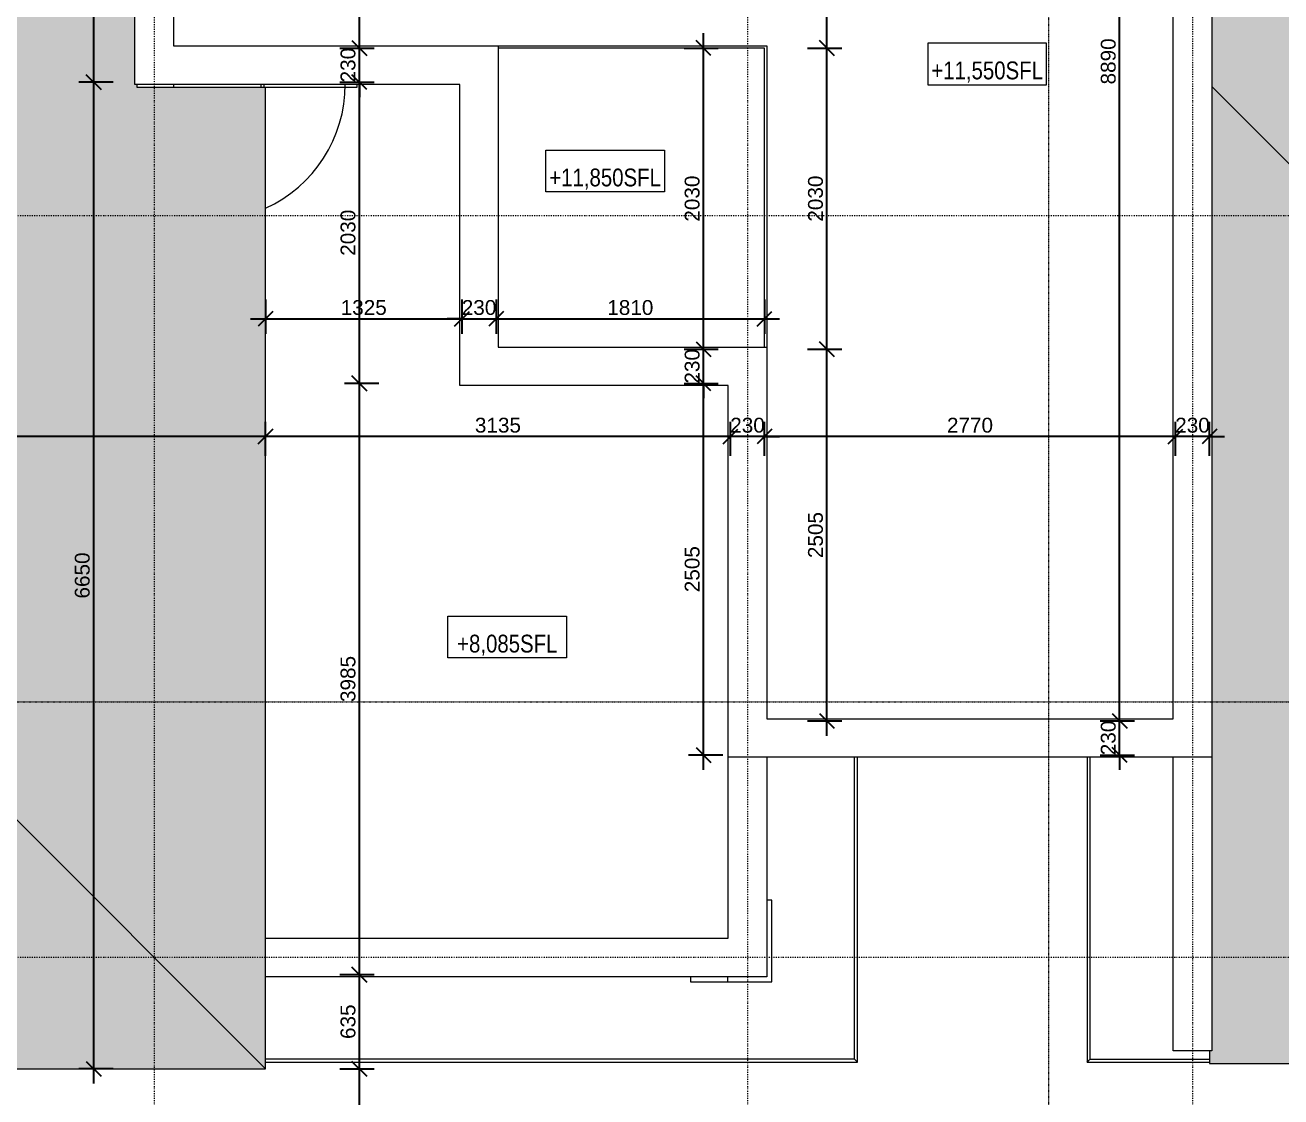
# Model space of a CAD drawing. Header units: millimetres. Extents: x -21051 to 202668, y -15646 to 13691.
# Drawn here: x 185736 to 194202, y -8845 to -1621 of the extents above; entities that cross this region are included whole.
import ezdxf

# ---------------------------------------------------------------- set-up
doc = ezdxf.new("R2010")
doc.units = ezdxf.units.MM
doc.linetypes.add('Dash dot', pattern=[15.875, 6.35, -4.7625, 0, -4.7625])
doc.linetypes.add('TD_Level Line', pattern=[8, 4, -2, 0, -2])
for name, color, linetype, lineweight in [('A-ANNO-DIMS', 211, 'Continuous', 9), ('A-DETL-MBND', 5, 'Continuous', 5), ('A-FLOR', 192, 'Continuous', 5), ('A-ROOF', 132, 'Continuous', 5), ('A-ROOF-PATT', 132, 'Continuous', 5), ('A-WALL', 113, 'Continuous', 5), ('G-ANNO-DIMS', 111, 'Continuous', 9), ('G-ANNO-SYMB', 111, 'Continuous', 9), ('Q-CASE', 31, 'Continuous', 5), ('S-GRID', 1, 'Continuous', 9)]:
    doc.layers.add(name, color=color, linetype=linetype, lineweight=lineweight)
doc.layers.get('0').off()
doc.styles.add('Arial Narrow', font='ARIALN.TTF', dxfattribs={"height": 150})
doc.styles.add('Arial_3', font='arial.ttf', dxfattribs={"height": 100})
doc.dimstyles.new('Arial_1_0', dxfattribs={"dimscale": 304.8, "dimtxt": 102.02594, "dimasz": 0.328084, "dimexe": 0.328084, "dimexo": 0.0625, "dimgap": 0.082021, "dimtad": 1, "dimdec": 0, "dimzin": 0, "dimdsep": 46, "dimtxsty": 'Arial_3', "dimblk1": 'OBLIQUE', "dimblk2": 'OBLIQUE', "dimsah": 1, "dimcen": 0.09, "dimdle": 0.328084, "dimazin": 0, "dimtfac": 1, "dimtdec": 4, "dimtix": 1, "dimtmove": 0, "dimatfit": 3, "dimfxl": 0.492126, "dimfxlon": 1, "dimtvp": 1, "dimtolj": 1, "dimtzin": 0, "dimarcsym": 2})

# ---------------------------------------------------------------- blocks, each defined once
blk = doc.blocks.new('PARAPET2 - PARAPET-961967-03_Roof Level')
at = {"layer": 'Q-CASE'}
for p, q in [((-3044.3, 4143.2), (-3064.3, 4142.5)), ((-3044.9, 3551.4), (-3024.9, 3552.1)), ((-3044.2, 3532.3), (-3024.3, 3532.9))]:
    blk.add_line(p, q, dxfattribs=at)
blk = doc.blocks.new('PARAPET4 - PARAPET-973503-03_Roof Level')
at = {"layer": 'A-DETL-MBND'}
for p, q in [((-9609.8, 3307), (-9478.7, -681.4)), ((-9460.2, -661.7), (-9590.7, 3307.6)), ((-9478.7, -681.4), (-7425.4, -613.9)), ((-9460.2, -661.7), (-7426, -594.8)), ((-7374.5, -2161.9), (-9427.8, -2229.4)), ((-7373.8, -2181.1), (-9408, -2247.9)), ((-9427.8, -2229.4), (-9400.6, -3054.6)), ((-9408, -2247.9), (-9381.5, -3053.9))]:
    blk.add_line(p, q, dxfattribs=at)
for points in [[(-9478.4, -681.2), (-9478.8, -681.5), (-9478.8, -681.5), (-9477.7, -680.4), (-9476.3, -678.9), (-9474.5, -677), (-9472.8, -675.2), (-9471.6, -673.9), (-9470, -672.1), (-9467.8, -669.8), (-9464.6, -666.5), (-9462, -663.7), (-9460.2, -661.7)], [(-9427.5, -2229.7), (-9427.9, -2229.3), (-9427.9, -2229.3), (-9426.8, -2230.4), (-9425.2, -2231.8), (-9423.3, -2233.6), (-9421.5, -2235.3), (-9420.2, -2236.5), (-9418.5, -2238.1), (-9416.1, -2240.3), (-9412.8, -2243.5), (-9410, -2246.1), (-9408, -2247.9)]]:
    blk.add_open_spline(points, degree=3, knots=[0.4444444, 0.4444444, 0.4444444, 0.4444444, 0.5555556, 0.6111111, 0.6666667, 0.75, 0.7708333, 0.7916667, 0.8333333, 0.875, 0.9166667, 1, 1, 1, 1], dxfattribs=at)
blk = doc.blocks.new('Doors_IntSgl - 1000x2700mm-906797-03_Roof Level')
at = {"layer": 'A-DETL-MBND'}
for p, q in [((-535, 150), (80, 150)), ((-535, 130), (-535, 150))]:
    blk.add_line(p, q, dxfattribs=at)
blk.add_arc((458, 130), 916, 114.41663, 180, dxfattribs=at)
blk = doc.blocks.new('brick facing edge - brick facing edge-1233025-03_Roof Level')
at = {"layer": 'A-DETL-MBND'}
for p, q in [((-8941.6, 462.4), (-8975.7, 461.3)), ((-8975.7, 461.3), (-8967.5, 211.4)), ((-8933.3, 212.6), (-8967.5, 211.4)), ((-8967.5, 211.4), (-8957.6, -88.4)), ((-8957.6, -88.4), (-8407.9, -70.3)), ((-8407.9, -70.3), (-8409.1, -35.4)), ((-12437.3, -6876.4), (-12737.1, -6886.3)), ((-12737.1, -6886.3), (-12719.1, -7436)), ((-12685.5, -6934.6), (-12435.7, -6926.4)), ((-12669.1, -7434.3), (-12685.5, -6934.6)), ((-12187.4, -6868.2), (-12437.3, -6876.4)), ((-12435.7, -6926.4), (-12437.3, -6876.4)), ((-12435.7, -6926.4), (-12185.8, -6918.2)), ((-12185.8, -6918.2), (-12187.4, -6868.2)), ((-12719.1, -7436), (-12669.1, -7434.3))]:
    blk.add_line(p, q, dxfattribs=at)
blk = doc.blocks.new('Spot Elevations - _-1243852-03_Roof Level')
at = {"layer": 'G-ANNO-DIMS'}
for p, q in [((-4, 0), (-4, 2.8125)), ((-4, 2.8125), (4, 2.8125)), ((4, 2.8125), (4, 0)), ((4, 0), (-4, 0))]:
    blk.add_line(p, q, dxfattribs=at)
blk = doc.blocks.new('_Oblique')
at = {"color": 0, "linetype": 'ByBlock', "lineweight": -2}
blk.add_line((-0.5, -0.5), (0.5, 0.5), dxfattribs=at)
blk = doc.blocks.new('*D1653')
at = {"layer": 'A-ANNO-DIMS', "color": 0, "lineweight": -2, "transparency": 16777216}
for p, q in [((187989, -12721), (187989, -8556)), ((187858, -8656), (188089, -8656)), ((187858, -12621), (188089, -12621))]:
    blk.add_line(p, q, dxfattribs=at)
at = {"layer": 'Defpoints', "color": 0, "transparency": 16777216}
for p in [(187839, -8656), (187989, -8656), (187839, -12621)]:
    blk.add_point(p, dxfattribs=at)
at = {"layer": 'A-ANNO-DIMS', "color": 0, "lineweight": -2, "transparency": 16777216, "xscale": 100, "yscale": 100, "zscale": 100}
for p, rotation in [((187989, -8656), 90), ((187989, -12621), 270)]:
    blk.add_blockref('_Oblique', p, dxfattribs=dict(at, rotation=rotation))
at = {"layer": 'A-ANNO-DIMS', "color": 0, "transparency": 16777216, "insert": (187912.9, -10638.5), "char_height": 100, "width": 369.177, "attachment_point": 5, "rotation": 90, "style": 'Arial_3'}
blk.add_mtext('\\A1;3965', dxfattribs=at)
blk = doc.blocks.new('*D1654')
at = {"layer": 'A-ANNO-DIMS', "color": 0, "lineweight": -2, "transparency": 16777216}
for p, q in [((187989, -8756), (187989, -7921)), ((187858, -8021), (188089, -8021)), ((187858, -8656), (188089, -8656))]:
    blk.add_line(p, q, dxfattribs=at)
at = {"layer": 'Defpoints', "color": 0, "transparency": 16777216}
for p in [(187839, -8021), (187989, -8021), (187839, -8656)]:
    blk.add_point(p, dxfattribs=at)
at = {"layer": 'A-ANNO-DIMS', "color": 0, "lineweight": -2, "transparency": 16777216, "xscale": 100, "yscale": 100, "zscale": 100}
for p, rotation in [((187989, -8021), 90), ((187989, -8656), 270)]:
    blk.add_blockref('_Oblique', p, dxfattribs=dict(at, rotation=rotation))
at = {"layer": 'A-ANNO-DIMS', "color": 0, "transparency": 16777216, "insert": (187912.9, -8338.5), "char_height": 100, "width": 276.883, "attachment_point": 5, "rotation": 90, "style": 'Arial_3'}
blk.add_mtext('\\A1;635', dxfattribs=at)
blk = doc.blocks.new('*D1655')
at = {"layer": 'A-ANNO-DIMS', "color": 0, "lineweight": -2, "transparency": 16777216}
for p, q in [((187989, -8121), (187989, -3936)), ((188119.9, -4036), (187889, -4036)), ((187858, -8021), (188089, -8021))]:
    blk.add_line(p, q, dxfattribs=at)
at = {"layer": 'Defpoints', "color": 0, "transparency": 16777216}
for p in [(187989, -4036), (188139, -4036), (187839, -8021)]:
    blk.add_point(p, dxfattribs=at)
at = {"layer": 'A-ANNO-DIMS', "color": 0, "lineweight": -2, "transparency": 16777216, "xscale": 100, "yscale": 100, "zscale": 100}
for p, rotation in [((187989, -4036), 90), ((187989, -8021), 270)]:
    blk.add_blockref('_Oblique', p, dxfattribs=dict(at, rotation=rotation))
at = {"layer": 'A-ANNO-DIMS', "color": 0, "transparency": 16777216, "insert": (187912.9, -6028.5), "char_height": 100, "width": 369.177, "attachment_point": 5, "rotation": 90, "style": 'Arial_3'}
blk.add_mtext('\\A1;3985', dxfattribs=at)
blk = doc.blocks.new('*D1656')
at = {"layer": 'A-ANNO-DIMS', "color": 0, "lineweight": -2, "transparency": 16777216}
for p, q in [((187989, -4136), (187989, -1906)), ((187858, -2006), (188089, -2006)), ((188119.9, -4036), (187889, -4036))]:
    blk.add_line(p, q, dxfattribs=at)
at = {"layer": 'Defpoints', "color": 0, "transparency": 16777216}
for p in [(187839, -2006), (187989, -2006), (188139, -4036)]:
    blk.add_point(p, dxfattribs=at)
at = {"layer": 'A-ANNO-DIMS', "color": 0, "lineweight": -2, "transparency": 16777216, "xscale": 100, "yscale": 100, "zscale": 100}
for p, rotation in [((187989, -2006), 90), ((187989, -4036), 270)]:
    blk.add_blockref('_Oblique', p, dxfattribs=dict(at, rotation=rotation))
at = {"layer": 'A-ANNO-DIMS', "color": 0, "transparency": 16777216, "insert": (187912.9, -3021), "char_height": 100, "width": 369.177, "attachment_point": 5, "rotation": 90, "style": 'Arial_3'}
blk.add_mtext('\\A1;2030', dxfattribs=at)
blk = doc.blocks.new('*D1657')
at = {"layer": 'A-ANNO-DIMS', "color": 0, "lineweight": -2, "transparency": 16777216}
for p, q in [((187989, -1776), (187989, -1676)), ((187858, -1776), (188089, -1776)), ((187989, -2006), (187989, -1776)), ((187858, -2006), (188089, -2006)), ((187989, -2006), (187989, -2106))]:
    blk.add_line(p, q, dxfattribs=at)
at = {"layer": 'Defpoints', "color": 0, "transparency": 16777216}
for p in [(187839, -1776), (187989, -1776), (187839, -2006)]:
    blk.add_point(p, dxfattribs=at)
at = {"layer": 'A-ANNO-DIMS', "color": 0, "lineweight": -2, "transparency": 16777216, "xscale": 100, "yscale": 100, "zscale": 100}
for p, rotation in [((187989, -1776), 270), ((187989, -2006), 90)]:
    blk.add_blockref('_Oblique', p, dxfattribs=dict(at, rotation=rotation))
at = {"layer": 'A-ANNO-DIMS', "color": 0, "transparency": 16777216, "insert": (187912.9, -1891), "char_height": 100, "width": 276.883, "attachment_point": 5, "rotation": 90, "style": 'Arial_3'}
blk.add_mtext('\\A1;230', dxfattribs=at)
blk = doc.blocks.new('*D1658')
at = {"layer": 'A-ANNO-DIMS', "color": 0, "lineweight": -2, "transparency": 16777216}
for p, q in [((187989, -1876), (187989, 2679)), ((187858, 2579), (188089, 2579)), ((187858, -1776), (188089, -1776))]:
    blk.add_line(p, q, dxfattribs=at)
at = {"layer": 'Defpoints', "color": 0, "transparency": 16777216}
for p in [(187839, 2579), (187989, 2579), (187839, -1776)]:
    blk.add_point(p, dxfattribs=at)
at = {"layer": 'A-ANNO-DIMS', "color": 0, "lineweight": -2, "transparency": 16777216, "xscale": 100, "yscale": 100, "zscale": 100}
for p, rotation in [((187989, 2579), 90), ((187989, -1776), 270)]:
    blk.add_blockref('_Oblique', p, dxfattribs=dict(at, rotation=rotation))
at = {"layer": 'A-ANNO-DIMS', "color": 0, "transparency": 16777216, "insert": (187912.9, 401.5), "char_height": 100, "width": 369.177, "attachment_point": 5, "rotation": 90, "style": 'Arial_3'}
blk.add_mtext('\\A1;4355', dxfattribs=at)
blk = doc.blocks.new('*D1662')
at = {"layer": 'A-ANNO-DIMS', "color": 0, "lineweight": -2, "transparency": 16777216}
for p, q in [((186197.3, 2909), (186197.3, -2106)), ((186328.3, 2809), (186097.3, 2809)), ((186328.3, -2006), (186097.3, -2006))]:
    blk.add_line(p, q, dxfattribs=at)
at = {"layer": 'Defpoints', "color": 0, "transparency": 16777216}
for p in [(186347.3, 2809), (186197.3, -2006), (186347.3, -2006)]:
    blk.add_point(p, dxfattribs=at)
at = {"layer": 'A-ANNO-DIMS', "color": 0, "lineweight": -2, "transparency": 16777216, "xscale": 100, "yscale": 100, "zscale": 100}
for p, rotation in [((186197.3, 2809), 90), ((186197.3, -2006), 270)]:
    blk.add_blockref('_Oblique', p, dxfattribs=dict(at, rotation=rotation))
at = {"layer": 'A-ANNO-DIMS', "color": 0, "transparency": 16777216, "insert": (186121.3, 401.5), "char_height": 100, "width": 369.177, "attachment_point": 5, "rotation": 90, "style": 'Arial_3'}
blk.add_mtext('\\A1;4815', dxfattribs=at)
blk = doc.blocks.new('*D1602')
at = {"layer": 'A-ANNO-DIMS', "color": 0, "lineweight": -2, "transparency": 16777216}
for p, q in [((186197.3, -1906), (186197.3, -8756)), ((186328.3, -2006), (186097.3, -2006)), ((186328.3, -8656), (186097.3, -8656))]:
    blk.add_line(p, q, dxfattribs=at)
at = {"layer": 'Defpoints', "color": 0, "transparency": 16777216}
for p in [(186347.3, -2006), (186197.3, -8656), (186347.3, -8656)]:
    blk.add_point(p, dxfattribs=at)
at = {"layer": 'A-ANNO-DIMS', "color": 0, "lineweight": -2, "transparency": 16777216, "xscale": 100, "yscale": 100, "zscale": 100}
for p, rotation in [((186197.3, -2006), 90), ((186197.3, -8656), 270)]:
    blk.add_blockref('_Oblique', p, dxfattribs=dict(at, rotation=rotation))
at = {"layer": 'A-ANNO-DIMS', "color": 0, "transparency": 16777216, "insert": (186121.3, -5331), "char_height": 100, "width": 369.177, "attachment_point": 5, "rotation": 90, "style": 'Arial_3'}
blk.add_mtext('\\A1;6650', dxfattribs=at)
blk = doc.blocks.new('*D1611')
at = {"layer": 'A-ANNO-DIMS', "color": 0, "lineweight": -2, "transparency": 16777216}
for p, q in [((193114.6, -6311), (193114.6, -6211)), ((192983.6, -6311), (193214.6, -6311)), ((193114.6, -6541), (193114.6, -6311)), ((192983.6, -6541), (193214.6, -6541)), ((193114.6, -6541), (193114.6, -6641))]:
    blk.add_line(p, q, dxfattribs=at)
at = {"layer": 'Defpoints', "color": 0, "transparency": 16777216}
for p in [(192964.6, -6311), (193114.6, -6311), (192964.6, -6541)]:
    blk.add_point(p, dxfattribs=at)
at = {"layer": 'A-ANNO-DIMS', "color": 0, "lineweight": -2, "transparency": 16777216, "xscale": 100, "yscale": 100, "zscale": 100}
for p, rotation in [((193114.6, -6311), 270), ((193114.6, -6541), 90)]:
    blk.add_blockref('_Oblique', p, dxfattribs=dict(at, rotation=rotation))
at = {"layer": 'A-ANNO-DIMS', "color": 0, "transparency": 16777216, "insert": (193038.5, -6426), "char_height": 100, "width": 276.883, "attachment_point": 5, "rotation": 90, "style": 'Arial_3'}
blk.add_mtext('\\A1;230', dxfattribs=at)
blk = doc.blocks.new('*D1612')
at = {"layer": 'A-ANNO-DIMS', "color": 0, "lineweight": -2, "transparency": 16777216}
for p, q in [((193114.6, -6411), (193114.6, 2679)), ((192983.6, 2579), (193214.6, 2579)), ((192983.6, -6311), (193214.6, -6311))]:
    blk.add_line(p, q, dxfattribs=at)
at = {"layer": 'Defpoints', "color": 0, "transparency": 16777216}
for p in [(192964.6, 2579), (193114.6, 2579), (192964.6, -6311)]:
    blk.add_point(p, dxfattribs=at)
at = {"layer": 'A-ANNO-DIMS', "color": 0, "lineweight": -2, "transparency": 16777216, "xscale": 100, "yscale": 100, "zscale": 100}
for p, rotation in [((193114.6, 2579), 90), ((193114.6, -6311), 270)]:
    blk.add_blockref('_Oblique', p, dxfattribs=dict(at, rotation=rotation))
at = {"layer": 'A-ANNO-DIMS', "color": 0, "transparency": 16777216, "insert": (193038.5, -1866), "char_height": 100, "width": 369.177, "attachment_point": 5, "rotation": 90, "style": 'Arial_3'}
blk.add_mtext('\\A1;8890', dxfattribs=at)
blk = doc.blocks.new('*D1614')
at = {"layer": 'A-ANNO-DIMS', "color": 0, "lineweight": -2, "transparency": 16777216}
for p, q in [((191140.8, -6411), (191140.8, -3706)), ((191009.8, -3806), (191240.8, -3806)), ((191009.8, -6311), (191240.8, -6311))]:
    blk.add_line(p, q, dxfattribs=at)
at = {"layer": 'Defpoints', "color": 0, "transparency": 16777216}
for p in [(190990.8, -3806), (191140.8, -3806), (190990.8, -6311)]:
    blk.add_point(p, dxfattribs=at)
at = {"layer": 'A-ANNO-DIMS', "color": 0, "lineweight": -2, "transparency": 16777216, "xscale": 100, "yscale": 100, "zscale": 100}
for p, rotation in [((191140.8, -3806), 90), ((191140.8, -6311), 270)]:
    blk.add_blockref('_Oblique', p, dxfattribs=dict(at, rotation=rotation))
at = {"layer": 'A-ANNO-DIMS', "color": 0, "transparency": 16777216, "insert": (191064.7, -5058.5), "char_height": 100, "width": 369.177, "attachment_point": 5, "rotation": 90, "style": 'Arial_3'}
blk.add_mtext('\\A1;2505', dxfattribs=at)
blk = doc.blocks.new('*D1615')
at = {"layer": 'A-ANNO-DIMS', "color": 0, "lineweight": -2, "transparency": 16777216}
for p, q in [((191140.8, -3906), (191140.8, -1676)), ((191009.8, -1776), (191240.8, -1776)), ((191009.8, -3806), (191240.8, -3806))]:
    blk.add_line(p, q, dxfattribs=at)
at = {"layer": 'Defpoints', "color": 0, "transparency": 16777216}
for p in [(190990.8, -1776), (191140.8, -1776), (190990.8, -3806)]:
    blk.add_point(p, dxfattribs=at)
at = {"layer": 'A-ANNO-DIMS', "color": 0, "lineweight": -2, "transparency": 16777216, "xscale": 100, "yscale": 100, "zscale": 100}
for p, rotation in [((191140.8, -1776), 90), ((191140.8, -3806), 270)]:
    blk.add_blockref('_Oblique', p, dxfattribs=dict(at, rotation=rotation))
at = {"layer": 'A-ANNO-DIMS', "color": 0, "transparency": 16777216, "insert": (191064.7, -2791), "char_height": 100, "width": 369.177, "attachment_point": 5, "rotation": 90, "style": 'Arial_3'}
blk.add_mtext('\\A1;2030', dxfattribs=at)
blk = doc.blocks.new('*D1616')
at = {"layer": 'A-ANNO-DIMS', "color": 0, "lineweight": -2, "transparency": 16777216}
for p, q in [((191140.8, -1876), (191140.8, 2679)), ((191009.8, 2579), (191240.8, 2579)), ((191009.8, -1776), (191240.8, -1776))]:
    blk.add_line(p, q, dxfattribs=at)
at = {"layer": 'Defpoints', "color": 0, "transparency": 16777216}
for p in [(190990.8, 2579), (191140.8, 2579), (190990.8, -1776)]:
    blk.add_point(p, dxfattribs=at)
at = {"layer": 'A-ANNO-DIMS', "color": 0, "lineweight": -2, "transparency": 16777216, "xscale": 100, "yscale": 100, "zscale": 100}
for p, rotation in [((191140.8, 2579), 90), ((191140.8, -1776), 270)]:
    blk.add_blockref('_Oblique', p, dxfattribs=dict(at, rotation=rotation))
at = {"layer": 'A-ANNO-DIMS', "color": 0, "transparency": 16777216, "insert": (191064.7, 401.5), "char_height": 100, "width": 369.177, "attachment_point": 5, "rotation": 90, "style": 'Arial_3'}
blk.add_mtext('\\A1;4355', dxfattribs=at)
blk = doc.blocks.new('*D1617')
at = {"layer": 'A-ANNO-DIMS', "color": 0, "lineweight": -2, "transparency": 16777216}
for p, q in [((190309.2, -6641), (190309.2, -3936)), ((190178.3, -4036), (190409.2, -4036)), ((190440.2, -6541), (190209.2, -6541))]:
    blk.add_line(p, q, dxfattribs=at)
at = {"layer": 'Defpoints', "color": 0, "transparency": 16777216}
for p in [(190159.2, -4036), (190309.2, -4036), (190459.2, -6541)]:
    blk.add_point(p, dxfattribs=at)
at = {"layer": 'A-ANNO-DIMS', "color": 0, "lineweight": -2, "transparency": 16777216, "xscale": 100, "yscale": 100, "zscale": 100}
for p, rotation in [((190309.2, -4036), 90), ((190309.2, -6541), 270)]:
    blk.add_blockref('_Oblique', p, dxfattribs=dict(at, rotation=rotation))
at = {"layer": 'A-ANNO-DIMS', "color": 0, "transparency": 16777216, "insert": (190233.2, -5288.5), "char_height": 100, "width": 369.177, "attachment_point": 5, "rotation": 90, "style": 'Arial_3'}
blk.add_mtext('\\A1;2505', dxfattribs=at)
blk = doc.blocks.new('*D1618')
at = {"layer": 'A-ANNO-DIMS', "color": 0, "lineweight": -2, "transparency": 16777216}
for p, q in [((190309.2, -3806), (190309.2, -3706)), ((190178.3, -3806), (190409.2, -3806)), ((190309.2, -4036), (190309.2, -3806)), ((190178.3, -4036), (190409.2, -4036)), ((190309.2, -4036), (190309.2, -4136))]:
    blk.add_line(p, q, dxfattribs=at)
at = {"layer": 'Defpoints', "color": 0, "transparency": 16777216}
for p in [(190159.2, -3806), (190309.2, -3806), (190159.2, -4036)]:
    blk.add_point(p, dxfattribs=at)
at = {"layer": 'A-ANNO-DIMS', "color": 0, "lineweight": -2, "transparency": 16777216, "xscale": 100, "yscale": 100, "zscale": 100}
for p, rotation in [((190309.2, -3806), 270), ((190309.2, -4036), 90)]:
    blk.add_blockref('_Oblique', p, dxfattribs=dict(at, rotation=rotation))
at = {"layer": 'A-ANNO-DIMS', "color": 0, "transparency": 16777216, "insert": (190233.1, -3921), "char_height": 100, "width": 276.883, "attachment_point": 5, "rotation": 90, "style": 'Arial_3'}
blk.add_mtext('\\A1;230', dxfattribs=at)
blk = doc.blocks.new('*D1619')
at = {"layer": 'A-ANNO-DIMS', "color": 0, "lineweight": -2, "transparency": 16777216}
for p, q in [((190309.2, -3906), (190309.2, -1676)), ((190178.3, -1776), (190409.2, -1776)), ((190178.3, -3806), (190409.2, -3806))]:
    blk.add_line(p, q, dxfattribs=at)
at = {"layer": 'Defpoints', "color": 0, "transparency": 16777216}
for p in [(190159.2, -1776), (190309.2, -1776), (190159.2, -3806)]:
    blk.add_point(p, dxfattribs=at)
at = {"layer": 'A-ANNO-DIMS', "color": 0, "lineweight": -2, "transparency": 16777216, "xscale": 100, "yscale": 100, "zscale": 100}
for p, rotation in [((190309.2, -1776), 90), ((190309.2, -3806), 270)]:
    blk.add_blockref('_Oblique', p, dxfattribs=dict(at, rotation=rotation))
at = {"layer": 'A-ANNO-DIMS', "color": 0, "transparency": 16777216, "insert": (190233.1, -2791), "char_height": 100, "width": 369.177, "attachment_point": 5, "rotation": 90, "style": 'Arial_3'}
blk.add_mtext('\\A1;2030', dxfattribs=at)
blk = doc.blocks.new('*D1620')
at = {"layer": 'A-ANNO-DIMS', "color": 0, "lineweight": -2, "transparency": 16777216}
for p, q in [((187355.9, -3470.5), (187355.9, -3701.4)), ((188680.9, -3470.5), (188680.9, -3701.4)), ((187255.9, -3601.4), (188780.9, -3601.4))]:
    blk.add_line(p, q, dxfattribs=at)
at = {"layer": 'Defpoints', "color": 0, "transparency": 16777216}
for p in [(187355.9, -3451.4), (188680.9, -3451.4), (188680.9, -3601.4)]:
    blk.add_point(p, dxfattribs=at)
at = {"layer": 'A-ANNO-DIMS', "color": 0, "lineweight": -2, "transparency": 16777216, "xscale": 100, "yscale": 100, "zscale": 100, "rotation": 180}
blk.add_blockref('_Oblique', (187355.9, -3601.4), dxfattribs=at)
at = {"layer": 'A-ANNO-DIMS', "color": 0, "lineweight": -2, "transparency": 16777216, "xscale": 100, "yscale": 100, "zscale": 100}
blk.add_blockref('_Oblique', (188680.9, -3601.4), dxfattribs=at)
at = {"layer": 'A-ANNO-DIMS', "color": 0, "transparency": 16777216, "insert": (188018.4, -3525.3), "char_height": 100, "width": 369.177, "attachment_point": 5, "style": 'Arial_3'}
blk.add_mtext('\\A1;1325', dxfattribs=at)
blk = doc.blocks.new('*D1621')
at = {"layer": 'A-ANNO-DIMS', "color": 0, "lineweight": -2, "transparency": 16777216}
for p, q in [((188680.9, -3470.5), (188680.9, -3701.4)), ((188910.9, -3470.5), (188910.9, -3701.4)), ((188680.9, -3601.4), (188580.9, -3601.4)), ((188680.9, -3601.4), (188910.9, -3601.4)), ((188910.9, -3601.4), (189010.9, -3601.4))]:
    blk.add_line(p, q, dxfattribs=at)
at = {"layer": 'Defpoints', "color": 0, "transparency": 16777216}
for p in [(188680.9, -3451.4), (188910.9, -3451.4), (188910.9, -3601.4)]:
    blk.add_point(p, dxfattribs=at)
at = {"layer": 'A-ANNO-DIMS', "color": 0, "lineweight": -2, "transparency": 16777216, "xscale": 100, "yscale": 100, "zscale": 100}
blk.add_blockref('_Oblique', (188680.9, -3601.4), dxfattribs=at)
at = {"layer": 'A-ANNO-DIMS', "color": 0, "lineweight": -2, "transparency": 16777216, "xscale": 100, "yscale": 100, "zscale": 100, "rotation": 180}
blk.add_blockref('_Oblique', (188910.9, -3601.4), dxfattribs=at)
at = {"layer": 'A-ANNO-DIMS', "color": 0, "transparency": 16777216, "insert": (188795.9, -3525.3), "char_height": 100, "width": 276.883, "attachment_point": 5, "style": 'Arial_3'}
blk.add_mtext('\\A1;230', dxfattribs=at)
blk = doc.blocks.new('*D1622')
at = {"layer": 'A-ANNO-DIMS', "color": 0, "lineweight": -2, "transparency": 16777216}
for p, q in [((188910.9, -3470.5), (188910.9, -3701.4)), ((190720.9, -3470.5), (190720.9, -3701.4)), ((188810.9, -3601.4), (190820.9, -3601.4))]:
    blk.add_line(p, q, dxfattribs=at)
at = {"layer": 'Defpoints', "color": 0, "transparency": 16777216}
for p in [(188910.9, -3451.4), (190720.9, -3451.4), (190720.9, -3601.4)]:
    blk.add_point(p, dxfattribs=at)
at = {"layer": 'A-ANNO-DIMS', "color": 0, "lineweight": -2, "transparency": 16777216, "xscale": 100, "yscale": 100, "zscale": 100, "rotation": 180}
blk.add_blockref('_Oblique', (188910.9, -3601.4), dxfattribs=at)
at = {"layer": 'A-ANNO-DIMS', "color": 0, "lineweight": -2, "transparency": 16777216, "xscale": 100, "yscale": 100, "zscale": 100}
blk.add_blockref('_Oblique', (190720.9, -3601.4), dxfattribs=at)
at = {"layer": 'A-ANNO-DIMS', "color": 0, "transparency": 16777216, "insert": (189815.9, -3525.4), "char_height": 100, "width": 369.177, "attachment_point": 5, "style": 'Arial_3'}
blk.add_mtext('\\A1;1810', dxfattribs=at)
blk = doc.blocks.new('*D1623')
at = {"layer": 'A-ANNO-DIMS', "color": 0, "lineweight": -2, "transparency": 16777216}
for p, q in [((193490.9, -4525.5), (193490.9, -4294.6)), ((193720.9, -4525.5), (193720.9, -4294.6)), ((193490.9, -4394.6), (193390.9, -4394.6)), ((193720.9, -4394.6), (193490.9, -4394.6)), ((193720.9, -4394.6), (193820.9, -4394.6))]:
    blk.add_line(p, q, dxfattribs=at)
at = {"layer": 'Defpoints', "color": 0, "transparency": 16777216}
for p in [(193490.9, -4394.6), (193490.9, -4544.6), (193720.9, -4544.6)]:
    blk.add_point(p, dxfattribs=at)
at = {"layer": 'A-ANNO-DIMS', "color": 0, "lineweight": -2, "transparency": 16777216, "xscale": 100, "yscale": 100, "zscale": 100}
blk.add_blockref('_Oblique', (193490.9, -4394.6), dxfattribs=at)
at = {"layer": 'A-ANNO-DIMS', "color": 0, "lineweight": -2, "transparency": 16777216, "xscale": 100, "yscale": 100, "zscale": 100, "rotation": 180}
blk.add_blockref('_Oblique', (193720.9, -4394.6), dxfattribs=at)
at = {"layer": 'A-ANNO-DIMS', "color": 0, "transparency": 16777216, "insert": (193605.9, -4318.5), "char_height": 100, "width": 276.883, "attachment_point": 5, "style": 'Arial_3'}
blk.add_mtext('\\A1;230', dxfattribs=at)
blk = doc.blocks.new('*D1624')
at = {"layer": 'A-ANNO-DIMS', "color": 0, "lineweight": -2, "transparency": 16777216}
for p, q in [((190720.9, -4525.5), (190720.9, -4294.6)), ((193490.9, -4525.5), (193490.9, -4294.6)), ((193590.9, -4394.6), (190620.9, -4394.6))]:
    blk.add_line(p, q, dxfattribs=at)
at = {"layer": 'Defpoints', "color": 0, "transparency": 16777216}
for p in [(190720.9, -4394.6), (190720.9, -4544.6), (193490.9, -4544.6)]:
    blk.add_point(p, dxfattribs=at)
at = {"layer": 'A-ANNO-DIMS', "color": 0, "lineweight": -2, "transparency": 16777216, "xscale": 100, "yscale": 100, "zscale": 100, "rotation": 180}
blk.add_blockref('_Oblique', (190720.9, -4394.6), dxfattribs=at)
at = {"layer": 'A-ANNO-DIMS', "color": 0, "lineweight": -2, "transparency": 16777216, "xscale": 100, "yscale": 100, "zscale": 100}
blk.add_blockref('_Oblique', (193490.9, -4394.6), dxfattribs=at)
at = {"layer": 'A-ANNO-DIMS', "color": 0, "transparency": 16777216, "insert": (192105.9, -4318.5), "char_height": 100, "width": 369.177, "attachment_point": 5, "style": 'Arial_3'}
blk.add_mtext('\\A1;2770', dxfattribs=at)
blk = doc.blocks.new('*D1625')
at = {"layer": 'A-ANNO-DIMS', "color": 0, "lineweight": -2, "transparency": 16777216}
for p, q in [((190490.9, -4525.5), (190490.9, -4294.6)), ((190720.9, -4525.5), (190720.9, -4294.6)), ((190490.9, -4394.6), (190390.9, -4394.6)), ((190720.9, -4394.6), (190490.9, -4394.6)), ((190720.9, -4394.6), (190820.9, -4394.6))]:
    blk.add_line(p, q, dxfattribs=at)
at = {"layer": 'Defpoints', "color": 0, "transparency": 16777216}
for p in [(190490.9, -4394.6), (190490.9, -4544.6), (190720.9, -4544.6)]:
    blk.add_point(p, dxfattribs=at)
at = {"layer": 'A-ANNO-DIMS', "color": 0, "lineweight": -2, "transparency": 16777216, "xscale": 100, "yscale": 100, "zscale": 100}
blk.add_blockref('_Oblique', (190490.9, -4394.6), dxfattribs=at)
at = {"layer": 'A-ANNO-DIMS', "color": 0, "lineweight": -2, "transparency": 16777216, "xscale": 100, "yscale": 100, "zscale": 100, "rotation": 180}
blk.add_blockref('_Oblique', (190720.9, -4394.6), dxfattribs=at)
at = {"layer": 'A-ANNO-DIMS', "color": 0, "transparency": 16777216, "insert": (190605.9, -4318.5), "char_height": 100, "width": 276.883, "attachment_point": 5, "style": 'Arial_3'}
blk.add_mtext('\\A1;230', dxfattribs=at)
blk = doc.blocks.new('*D1626')
at = {"layer": 'A-ANNO-DIMS', "color": 0, "lineweight": -2, "transparency": 16777216}
for p, q in [((187355.9, -4525.5), (187355.9, -4294.6)), ((190490.9, -4525.5), (190490.9, -4294.6)), ((190590.9, -4394.6), (187255.9, -4394.6))]:
    blk.add_line(p, q, dxfattribs=at)
at = {"layer": 'Defpoints', "color": 0, "transparency": 16777216}
for p in [(187355.9, -4394.6), (187355.9, -4544.6), (190490.9, -4544.6)]:
    blk.add_point(p, dxfattribs=at)
at = {"layer": 'A-ANNO-DIMS', "color": 0, "lineweight": -2, "transparency": 16777216, "xscale": 100, "yscale": 100, "zscale": 100, "rotation": 180}
blk.add_blockref('_Oblique', (187355.9, -4394.6), dxfattribs=at)
at = {"layer": 'A-ANNO-DIMS', "color": 0, "lineweight": -2, "transparency": 16777216, "xscale": 100, "yscale": 100, "zscale": 100}
blk.add_blockref('_Oblique', (190490.9, -4394.6), dxfattribs=at)
at = {"layer": 'A-ANNO-DIMS', "color": 0, "transparency": 16777216, "insert": (188923.4, -4318.5), "char_height": 100, "width": 369.177, "attachment_point": 5, "style": 'Arial_3'}
blk.add_mtext('\\A1;3135', dxfattribs=at)
blk = doc.blocks.new('*D1627')
at = {"layer": 'A-ANNO-DIMS', "color": 0, "lineweight": -2, "transparency": 16777216}
for p, q in [((177755.9, -4525.5), (177755.9, -4294.6)), ((187355.9, -4525.5), (187355.9, -4294.6)), ((187455.9, -4394.6), (177655.9, -4394.6))]:
    blk.add_line(p, q, dxfattribs=at)
at = {"layer": 'Defpoints', "color": 0, "transparency": 16777216}
for p in [(177755.9, -4394.6), (177755.9, -4544.6), (187355.9, -4544.6)]:
    blk.add_point(p, dxfattribs=at)
at = {"layer": 'A-ANNO-DIMS', "color": 0, "lineweight": -2, "transparency": 16777216, "xscale": 100, "yscale": 100, "zscale": 100, "rotation": 180}
blk.add_blockref('_Oblique', (177755.9, -4394.6), dxfattribs=at)
at = {"layer": 'A-ANNO-DIMS', "color": 0, "lineweight": -2, "transparency": 16777216, "xscale": 100, "yscale": 100, "zscale": 100}
blk.add_blockref('_Oblique', (187355.9, -4394.6), dxfattribs=at)
at = {"layer": 'A-ANNO-DIMS', "color": 0, "transparency": 16777216, "insert": (182555.9, -4318.5), "char_height": 100, "width": 369.177, "attachment_point": 5, "style": 'Arial_3'}
blk.add_mtext('\\A1;9600', dxfattribs=at)

msp = doc.modelspace()

# ---------------------------------------------------------------- hatches: boundary and pattern name
at = {"layer": 'A-DETL-MBND'}
h = msp.add_hatch(dxfattribs=at)
h.set_pattern_fill('FP_2', color=256, style=0, pattern_type=2)
h.set_pattern_definition([(5.321, (192188.4063, 1002.409), (-1422.777465, -126.991261), [109.552, -2629.24]), (270, (192297.49, 1012.57), (118.565, -127), [10.16, -116.84]), (90, (192306.97, 885.57), (-118.565, 127), [35.56, -91.44]), (180, (192306.97, 921.13), (-118.565, -127), [11.856, -106.708]), (0, (192295.12, 1002.41), (118.565, 127), [11.856, -106.708]), (90, (192306.97, 1002.41), (-118.565, 127), [10.16, -116.84]), (90, (192297.49, 885.57), (-118.565, 127), [25.4, -101.6]), (174.679, (192297.4863, 910.969), (-1422.777465, 126.991261), [109.552, -2629.24]), (140.782, (192291.5583, 910.969), (2015.6072356, -1650.990985), [32.138, -3181.648]), (107.286, (192266.66, 931.29), (-118.566, 253.99939), [31.922, -367.1]), (72.714, (192257.174, 961.77), (-118.566, -253.99939), [31.922, -367.1]), (39.218, (192266.6593, 992.249), (2015.6072356, 1650.990985), [32.138, -3181.648]), (108.981, (192274.959, 937.639), (474.2663295, -1396.9973541), [25.517, -2526.225]), (71.019, (192266.659, 961.769), (474.2663295, 1396.9973541), [25.517, -2526.225]), (39.321, (192274.959, 985.899), (1541.347746, 1269.9923843), [26.055, -2579.41]), (140.679, (192295.115, 921.129), (1541.347746, -1269.9923843), [26.055, -2579.41])])
h.paths.add_polyline_path([(200320.9, -8621), (200320.9, 7809), (193735.9, 1224), (193735.9, -2036), (200195.5, -8495.5)])
h = msp.add_hatch(dxfattribs=at)
h.set_pattern_fill('FP_3', color=256, style=0, pattern_type=2)
h.set_pattern_definition([(275.321, (191093.7423, -346.806), (-126.991261, 1422.777465), [109.552, -2629.24]), (180, (191103.9, -455.89), (-127, -118.565), [10.16, -116.84]), (0, (190976.9, -465.37), (127, 118.565), [35.56, -91.44]), (90, (191012.46, -465.37), (-127, 118.565), [11.856, -106.708]), (270, (191093.74, -453.51), (127, -118.565), [11.856, -106.708]), (0, (191093.74, -465.37), (127, 118.565), [10.16, -116.84]), (0, (190976.9, -455.89), (127, 118.565), [25.4, -101.6]), (84.679, (191002.3023, -455.885), (126.991261, 1422.777465), [109.552, -2629.24]), (50.782, (191002.3023, -449.957), (-1650.990985, -2015.6072356), [32.138, -3181.648]), (17.286, (191022.622, -425.058), (253.99939, 118.566), [31.922, -367.1]), (342.714, (191053.102, -415.573), (-253.99939, 118.566), [31.922, -367.1]), (309.218, (191083.5823, -425.058), (1650.990985, -2015.6072356), [32.138, -3181.648]), (18.981, (191028.972, -433.358), (-1396.9973541, -474.2663295), [25.517, -2526.225]), (341.019, (191053.102, -425.058), (1396.9973541, -474.2663295), [25.517, -2526.225]), (309.321, (191077.232, -433.358), (1269.9923843, -1541.347746), [26.055, -2579.41]), (50.679, (191012.462, -453.514), (-1269.9923843, -1541.347746), [26.055, -2579.41])])
h.paths.add_polyline_path([(193735.9, -8621), (200320.9, -8621), (193735.9, -2036), (193735.9, -8535.1), (193720.9, -8535.1), (193720.9, -8621)])
at = {"layer": 'A-ROOF-PATT'}
h = msp.add_hatch(dxfattribs=at)
h.set_pattern_fill('FP_10', color=256, style=0, pattern_type=2)
h.set_pattern_definition([(5.321, (190474.8263, 1002.409), (-1422.777465, -126.991261), [109.552, -2629.24]), (270, (190583.91, 1012.57), (118.565, -127), [10.16, -116.84]), (90, (190593.39, 885.57), (-118.565, 127), [35.56, -91.44]), (180, (190593.39, 921.13), (-118.565, -127), [11.856, -106.708]), (0, (190581.53, 1002.41), (118.565, 127), [11.856, -106.708]), (90, (190593.39, 1002.41), (-118.565, 127), [10.16, -116.84]), (90, (190583.91, 885.57), (-118.565, 127), [25.4, -101.6]), (174.679, (190583.9063, 910.969), (-1422.777465, 126.991261), [109.552, -2629.24]), (140.782, (190577.9773, 910.969), (2015.6072356, -1650.990985), [32.138, -3181.648]), (107.286, (190553.08, 931.29), (-118.566, 253.99939), [31.922, -367.1]), (72.714, (190543.594, 961.77), (-118.566, -253.99939), [31.922, -367.1]), (39.218, (190553.0793, 992.249), (2015.6072356, 1650.990985), [32.138, -3181.648]), (108.981, (190561.378, 937.639), (474.2663295, -1396.9973541), [25.517, -2526.225]), (71.019, (190553.079, 961.769), (474.2663295, 1396.9973541), [25.517, -2526.225]), (39.321, (190561.378, 985.899), (1541.347746, 1269.9923843), [26.055, -2579.41]), (140.679, (190581.534, 921.129), (1541.347746, -1269.9923843), [26.055, -2579.41])])
h.paths.add_polyline_path([(187355.9, -8656), (187355.9, -2041), (186490.9, -2041), (186490.9, -2021), (186475.9, -2021), (186475.9, 2824), (187355.9, 2824), (187355.9, 7844), (182555.9, 3044), (182555.9, -3856), (187195.5, -8495.5)])
h = msp.add_hatch(dxfattribs=at)
h.set_pattern_fill('FP_7', color=256, style=0, pattern_type=2)
h.set_pattern_definition([(275.321, (191093.7423, -302.784), (-126.991261, 1422.7774649), [109.552, -2629.24]), (180, (191103.9, -411.86), (-127, -118.565), [10.16, -116.84]), (0, (190976.9, -421.35), (127, 118.565), [35.56, -91.44]), (90, (191012.46, -421.35), (-127, 118.565), [11.856, -106.708]), (270, (191093.74, -409.49), (127, -118.565), [11.856, -106.708]), (0, (191093.74, -421.35), (127, 118.565), [10.16, -116.84]), (0, (190976.9, -411.86), (127, 118.565), [25.4, -101.6]), (84.679, (191002.3023, -411.863), (126.991261, 1422.7774649), [109.552, -2629.24]), (50.782, (191002.3023, -405.935), (-1650.990985, -2015.6072356), [32.138, -3181.648]), (17.286, (191022.622, -381.037), (253.99939, 118.566), [31.922, -367.1]), (342.714, (191053.102, -371.55), (-253.99939, 118.566), [31.922, -367.1]), (309.218, (191083.5823, -381.037), (1650.990985, -2015.6072356), [32.138, -3181.648]), (18.981, (191028.972, -389.336), (-1396.9973541, -474.2663295), [25.517, -2526.225]), (341.019, (191053.102, -381.037), (1396.9973541, -474.2663295), [25.517, -2526.225]), (309.321, (191077.232, -389.336), (1269.9923843, -1541.3477461), [26.055, -2579.41]), (50.679, (191012.462, -409.492), (-1269.9923843, -1541.3477461), [26.055, -2579.41])])
h.paths.add_polyline_path([(186959.7, -8656), (187355.9, -8656), (182555.9, -3856), (177755.9, -8656), (185262.8, -8656)])

# ---------------------------------------------------------------- linework, layer by layer
at = {"layer": 'A-DETL-MBND'}
for p, q in [((188925.9, -1761), (190735.9, -1761)), ((190735.9, -1761), (190735.9, -3791)), ((193735.9, -2036), (200320.9, -8621)), ((190475.9, -7776), (190475.9, -6556)), ((190735.9, -6556), (190735.9, -8036)), ((193475.9, -8535.1), (193475.9, -6556)), ((193735.9, -6556), (193735.9, -8535.1)), ((187355.9, -7776), (190475.9, -7776)), ((190735.9, -8036), (187355.9, -8036)), ((193735.9, -8535.1), (193475.9, -8535.1)), ((193720.9, -8535.1), (193720.9, -8621)), ((193720.9, -8621), (200320.9, -8621))]:
    msp.add_line(p, q, dxfattribs=at)
at = {"layer": 'A-FLOR'}
for p, q in [((190720.9, -1776), (188925.9, -1776)), ((190720.9, -3791), (190720.9, -1776))]:
    msp.add_line(p, q, dxfattribs=at)
at = {"layer": 'A-ROOF'}
for p, q in [((186490.9, -2041), (186490.9, -2021)), ((187355.9, -2041), (186490.9, -2041)), ((187355.9, -8656), (187355.9, -2041)), ((187355.9, -8656), (182555.9, -3856)), ((177755.9, -8656), (187355.9, -8656))]:
    msp.add_line(p, q, dxfattribs=at)
at = {"layer": 'A-WALL'}
for p, q in [((186475.9, -2021), (186475.9, 2824)), ((193735.9, 2824), (193735.9, -6556)), ((186735.9, 2564), (186735.9, -1761)), ((193475.9, -6296), (193475.9, 2564)), ((186735.9, -1761), (188925.9, -1761)), ((188925.9, -1761), (188925.9, -3791)), ((188665.9, -2021), (186475.9, -2021)), ((188665.9, -4051), (188665.9, -2021)), ((188925.9, -3791), (190735.9, -3791)), ((190735.9, -3791), (190735.9, -6296)), ((190475.9, -4051), (188665.9, -4051)), ((190475.9, -6556), (190475.9, -4051)), ((190735.9, -6296), (193475.9, -6296)), ((193735.9, -6556), (190475.9, -6556))]:
    msp.add_line(p, q, dxfattribs=at)
at = {"layer": 'G-ANNO-SYMB', "linetype": 'TD_Level Line', "lineweight": 18}
for p, q in [((192634.7, 12398.2), (192634.7, -13597.2)), ((172057.2, -6182.5), (201375.8, -6182.5))]:
    msp.add_line(p, q, dxfattribs=at)
at = {"layer": 'S-GRID', "linetype": 'Dash dot', "lineweight": 18}
for p, q in [((186605.9, 9902.9), (186605.9, -11253.8)), ((190605.9, 9902.9), (190605.9, -11253.8)), ((193605.9, 9902.9), (193605.9, -11253.8)), ((199158.9, -2906), (174907.3, -2906)), ((199158.9, -7906), (174907.3, -7906))]:
    msp.add_line(p, q, dxfattribs=at)

# ---------------------------------------------------------------- block references
at = {"layer": 'A-DETL-MBND'}
for name, p, rotation in [('PARAPET4 - PARAPET-973503-03_Roof Level', (190976.9, 885.6), 88.11700695989701), ('Doors_IntSgl - 1000x2700mm-906797-03_Roof Level', (187435.9, -1891), 180), ('brick facing edge - brick facing edge-1233025-03_Roof Level', (190976.9, 885.6), 88.11700695989701)]:
    msp.add_blockref(name, p, dxfattribs=dict(at, rotation=rotation))
at = {"layer": 'G-ANNO-DIMS', "extrusion": (0, 0, -1), "xscale": 99.99999999999994, "yscale": 99.99999999999994, "zscale": 99.99999999999994}
msp.add_blockref('Spot Elevations - _-1243852-03_Roof Level', (-192221.4, -2023.8), dxfattribs=at)
at = {"layer": 'G-ANNO-DIMS', "xscale": 99.99999999999994, "yscale": 99.99999999999994, "zscale": 99.99999999999994}
for p in [(189645.8, -2745.3), (188986.4, -5887.1)]:
    msp.add_blockref('Spot Elevations - _-1243852-03_Roof Level', p, dxfattribs=at)
at = {"layer": 'Q-CASE', "rotation": 88.11700695989701}
msp.add_blockref('PARAPET2 - PARAPET-961967-03_Roof Level', (190976.9, 885.6), dxfattribs=at)

# ---------------------------------------------------------------- texts
at = {"layer": 'G-ANNO-DIMS', "char_height": 120, "attachment_point": 1, "line_spacing_factor": 0.974696, "style": 'Arial Narrow'}
for s, insert, width in [('+11,550SFL', (191845, -1866.8), 903.384), ('+11,850SFL', (189269.4, -2588.3), 903.384), ('+8,085SFL', (188648.1, -5730.1), 812.014)]:
    msp.add_mtext(s, dxfattribs=dict(at, insert=insert, width=width))

# ---------------------------------------------------------------- dimensions: what is measured, and where the dimension line sits
at = {"layer": 'A-ANNO-DIMS'}
for base, p1, p2, override, picture, middle in [((186197.3, -2006), (186347.3, 2809), (186347.3, -2006), {"dimpost": '<>', "dimfxl": 4815}, '*D1662', (186121.3, 401.5)), ((187989, 2579), (187839, -1776), (187839, 2579), {"dimpost": '<>', "dimfxl": 4355}, '*D1658', (187912.9, 401.5)), ((191140.8, 2579), (190990.8, -1776), (190990.8, 2579), {"dimpost": '<>', "dimfxl": 4355}, '*D1616', (191064.7, 401.5)), ((193114.6, 2579), (192964.6, -6311), (192964.6, 2579), {"dimpost": '<>', "dimfxl": 8890}, '*D1612', (193038.5, -1866)), ((187989, -1776), (187839, -2006), (187839, -1776), {"dimpost": '<>', "dimfxl": 230}, '*D1657', (187912.9, -1891)), ((190309.2, -1776), (190159.2, -3806), (190159.2, -1776), {"dimpost": '<>', "dimfxl": 2030}, '*D1619', (190233.1, -2791)), ((191140.8, -1776), (190990.8, -3806), (190990.8, -1776), {"dimpost": '<>', "dimfxl": 2030}, '*D1615', (191064.7, -2791)), ((186197.3, -8656), (186347.3, -2006), (186347.3, -8656), {"dimpost": '<>', "dimfxl": 6650}, '*D1602', (186121.3, -5331)), ((187989, -2006), (188139, -4036), (187839, -2006), {"dimpost": '<>', "dimfxl": 2052.047758}, '*D1656', (187912.9, -3021)), ((190309.2, -3806), (190159.2, -4036), (190159.2, -3806), {"dimpost": '<>', "dimfxl": 230}, '*D1618', (190233.1, -3921)), ((191140.8, -3806), (190990.8, -6311), (190990.8, -3806), {"dimpost": '<>', "dimfxl": 2505}, '*D1614', (191064.7, -5058.5)), ((187989, -4036), (187839, -8021), (188139, -4036), {"dimpost": '<>', "dimfxl": 3996.276392}, '*D1655', (187912.9, -6028.5)), ((190309.2, -4036), (190459.2, -6541), (190159.2, -4036), {"dimpost": '<>', "dimfxl": 2522.900117}, '*D1617', (190233.2, -5288.5)), ((193114.6, -6311), (192964.6, -6541), (192964.6, -6311), {"dimpost": '<>', "dimfxl": 230}, '*D1611', (193038.5, -6426)), ((187989, -8021), (187839, -8656), (187839, -8021), {"dimpost": '<>', "dimfxl": 635}, '*D1654', (187912.9, -8338.5)), ((187989, -8656), (187839, -12621), (187839, -8656), {"dimpost": '<>', "dimfxl": 3965}, '*D1653', (187912.9, -10638.5))]:
    dim = msp.add_linear_dim(base=base, p1=p1, p2=p2, angle=90, dimstyle='Arial_1_0', override=override, dxfattribs=at)
    dim.commit()
    dim.dimension.update_dxf_attribs({"geometry": picture, "text_midpoint": middle})
for base, p1, p2, override, picture, middle in [((188680.9, -3601.4), (187355.9, -3451.4), (188680.9, -3451.4), {"dimpost": '<>', "dimfxl": 1325}, '*D1620', (188018.4, -3525.3)), ((188910.9, -3601.4), (188680.9, -3451.4), (188910.9, -3451.4), {"dimpost": '<>', "dimfxl": 230}, '*D1621', (188795.9, -3525.3)), ((190720.9, -3601.4), (188910.9, -3451.4), (190720.9, -3451.4), {"dimpost": '<>', "dimfxl": 1810}, '*D1622', (189815.9, -3525.4)), ((177755.9, -4394.6), (187355.9, -4544.6), (177755.9, -4544.6), {"dimpost": '<>', "dimfxl": 9600}, '*D1627', (182555.9, -4318.5)), ((187355.9, -4394.6), (190490.9, -4544.6), (187355.9, -4544.6), {"dimpost": '<>', "dimfxl": 3135}, '*D1626', (188923.4, -4318.5)), ((190490.9, -4394.6), (190720.9, -4544.6), (190490.9, -4544.6), {"dimpost": '<>', "dimfxl": 230}, '*D1625', (190605.9, -4318.5)), ((190720.9, -4394.6), (193490.9, -4544.6), (190720.9, -4544.6), {"dimpost": '<>', "dimfxl": 2770}, '*D1624', (192105.9, -4318.5)), ((193490.9, -4394.6), (193720.9, -4544.6), (193490.9, -4544.6), {"dimpost": '<>', "dimfxl": 230}, '*D1623', (193605.9, -4318.5))]:
    dim = msp.add_linear_dim(base=base, p1=p1, p2=p2, dimstyle='Arial_1_0', override=override, dxfattribs=at)
    dim.commit()
    dim.dimension.update_dxf_attribs({"geometry": picture, "text_midpoint": middle})

doc.saveas('drawing.dxf')
